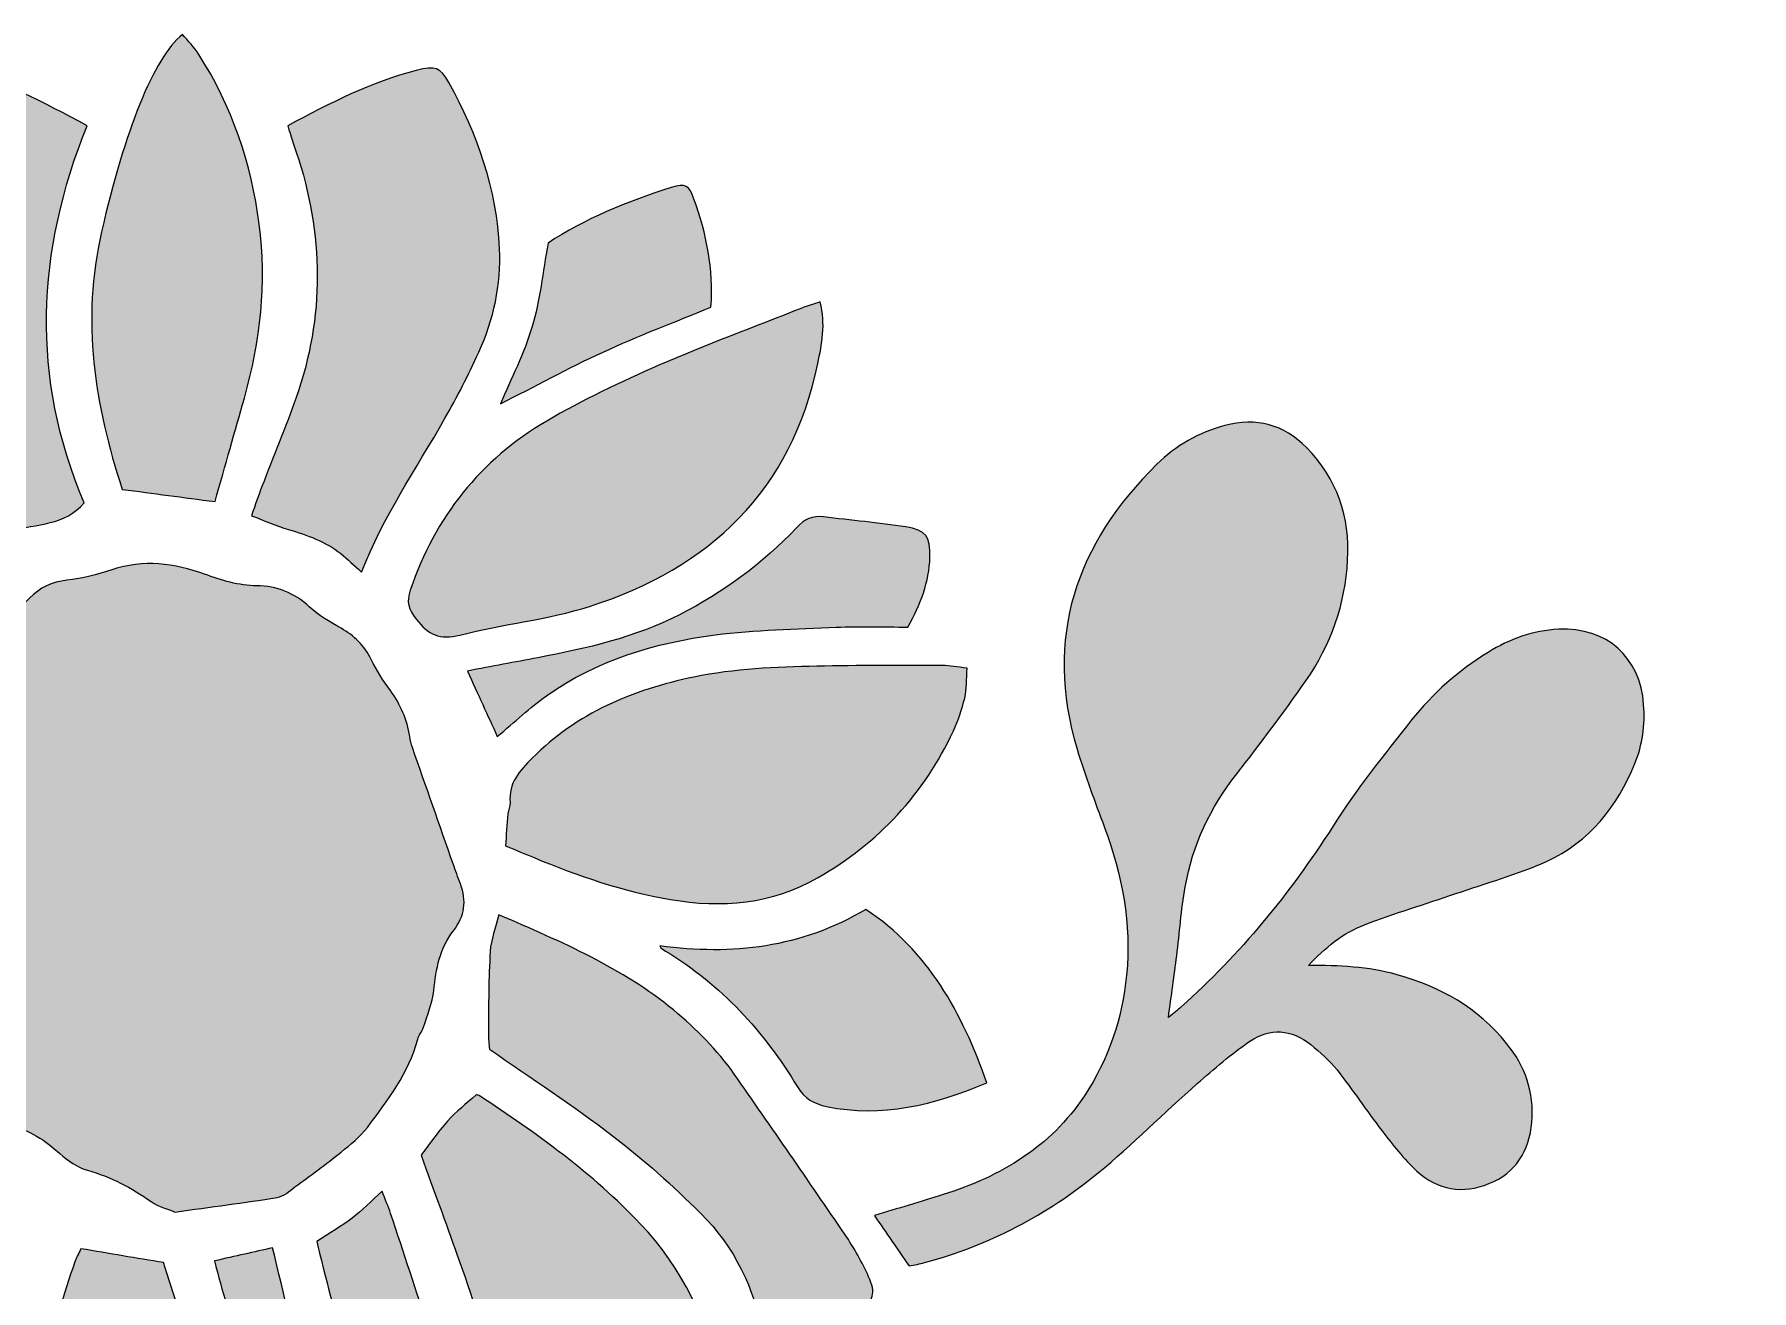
# Model space of a CAD drawing. Header units: inches. Extents: x 0.74 to 5.25, y 1.29 to 4.72.
# Drawn here: x 3.335 to 4.471, y 2.095 to 2.926 of the extents above; entities that cross this region are included whole.
import ezdxf

# ---------------------------------------------------------------- set-up
doc = ezdxf.new("R2010")
doc.units = ezdxf.units.IN
doc.header["$MEASUREMENT"] = 0
doc.layers.add('Calque 1', color=7, linetype='Continuous')

# ---------------------------------------------------------------- blocks, each defined once
blk = doc.blocks.new('block 5')
at = {"layer": 'Calque 1', "true_color": 0x608261}
h = blk.add_hatch(color=77, dxfattribs=at)
h.dxf.hatch_style = 2
edge = h.paths.add_edge_path()
edge.add_spline(control_points=[(4.1781, 2.3103), (4.1982, 2.3103), (4.2177, 2.3095), (4.2368, 2.3041), (4.2654, 2.2961), (4.2903, 2.2822), (4.3092, 2.2587), (4.3214, 2.2435), (4.3277, 2.2263), (4.3259, 2.2065), (4.3242, 2.1875), (4.3155, 2.1731), (4.2975, 2.1659), (4.2802, 2.1589), (4.2636, 2.1615), (4.2498, 2.1741), (4.2411, 2.182), (4.2339, 2.1917), (4.2266, 2.2011), (4.2164, 2.2142), (4.2072, 2.2281), (4.197, 2.2411), (4.192, 2.2474), (4.1859, 2.2529), (4.1796, 2.2579), (4.1668, 2.268), (4.1527, 2.2694), (4.1393, 2.2601), (4.1271, 2.2517), (4.1157, 2.2419), (4.1045, 2.2321), (4.0825, 2.2126), (4.0617, 2.1917), (4.039, 2.1731), (4.0051, 2.1452), (3.9667, 2.1251), (3.9241, 2.1136), (3.9208, 2.1127), (3.9175, 2.1122), (3.9138, 2.1114), (3.9062, 2.1225), (3.8988, 2.1332), (3.8908, 2.1447), (3.9065, 2.1495), (3.9215, 2.1539), (3.9364, 2.1586), (3.9744, 2.1707), (4.0072, 2.19), (4.0298, 2.224), (4.0459, 2.2482), (4.0548, 2.2749), (4.0577, 2.3039), (4.0612, 2.3379), (4.0547, 2.37), (4.0431, 2.4016), (4.0368, 2.4187), (4.0302, 2.4359), (4.025, 2.4534), (4.0029, 2.5272), (4.0242, 2.5893), (4.0777, 2.6419), (4.0903, 2.6543), (4.1055, 2.6629), (4.1228, 2.6676), (4.1437, 2.6731), (4.1618, 2.6681), (4.1768, 2.653), (4.1971, 2.6324), (4.2056, 2.6071), (4.204, 2.5785), (4.2025, 2.5492), (4.1929, 2.5225), (4.1763, 2.4986), (4.1617, 2.4776), (4.1463, 2.4572), (4.1306, 2.437), (4.1132, 2.4147), (4.1013, 2.39), (4.0965, 2.3622), (4.0938, 2.3471), (4.0928, 2.3318), (4.0909, 2.3166), (4.0892, 2.3035), (4.0874, 2.2905), (4.0854, 2.2758), (4.089, 2.2787), (4.0915, 2.2807), (4.0939, 2.2828), (4.1329, 2.3178), (4.1657, 2.3577), (4.1939, 2.4018), (4.2097, 2.4266), (4.2281, 2.4497), (4.2463, 2.4727), (4.2604, 2.4904), (4.2774, 2.5054), (4.2969, 2.5174), (4.3112, 2.5263), (4.3267, 2.5319), (4.3437, 2.5327), (4.3753, 2.5342), (4.3977, 2.5143), (4.3999, 2.4828), (4.4009, 2.4694), (4.3992, 2.4564), (4.3941, 2.4439), (4.3825, 2.4153), (4.364, 2.392), (4.3356, 2.3791), (4.3163, 2.3704), (4.2956, 2.3647), (4.2755, 2.3578), (4.2554, 2.3509), (4.235, 2.3447), (4.2152, 2.3372), (4.2008, 2.3317), (4.1889, 2.3219), (4.1781, 2.3103)], knot_values=[0, 0, 0, 0, 1, 1, 1, 2, 2, 2, 3, 3, 3, 4, 4, 4, 5, 5, 5, 6, 6, 6, 7, 7, 7, 8, 8, 8, 9, 9, 9, 10, 10, 10, 11, 11, 11, 12, 12, 12, 13, 13, 13, 14, 14, 14, 15, 15, 15, 16, 16, 16, 17, 17, 17, 18, 18, 18, 19, 19, 19, 20, 20, 20, 21, 21, 21, 22, 22, 22, 23, 23, 23, 24, 24, 24, 25, 25, 25, 26, 26, 26, 27, 27, 27, 28, 28, 28, 29, 29, 29, 30, 30, 30, 31, 31, 31, 32, 32, 32, 33, 33, 33, 34, 34, 34, 35, 35, 35, 36, 36, 36, 37, 37, 37, 38, 38, 38, 39, 39, 39, 39], degree=3, periodic=1)
at = {"layer": 'Calque 1', "lineweight": 0}
blk.add_open_spline([(4.1781, 2.3103), (4.1982, 2.3103), (4.2177, 2.3095), (4.2368, 2.3041), (4.2654, 2.2961), (4.2903, 2.2822), (4.3092, 2.2587), (4.3214, 2.2435), (4.3277, 2.2263), (4.3259, 2.2065), (4.3242, 2.1875), (4.3155, 2.1731), (4.2975, 2.1659), (4.2802, 2.1589), (4.2636, 2.1615), (4.2498, 2.1741), (4.2411, 2.182), (4.2339, 2.1917), (4.2266, 2.2011), (4.2164, 2.2142), (4.2072, 2.2281), (4.197, 2.2411), (4.192, 2.2474), (4.1859, 2.2529), (4.1796, 2.2579), (4.1668, 2.268), (4.1527, 2.2694), (4.1393, 2.2601), (4.1271, 2.2517), (4.1157, 2.2419), (4.1045, 2.2321), (4.0825, 2.2126), (4.0617, 2.1917), (4.039, 2.1731), (4.0051, 2.1452), (3.9667, 2.1251), (3.9241, 2.1136), (3.9208, 2.1127), (3.9175, 2.1122), (3.9138, 2.1114), (3.9062, 2.1225), (3.8988, 2.1332), (3.8908, 2.1447), (3.9065, 2.1495), (3.9215, 2.1539), (3.9364, 2.1586), (3.9744, 2.1707), (4.0072, 2.19), (4.0298, 2.224), (4.0459, 2.2482), (4.0548, 2.2749), (4.0577, 2.3039), (4.0612, 2.3379), (4.0547, 2.37), (4.0431, 2.4016), (4.0368, 2.4187), (4.0302, 2.4359), (4.025, 2.4534), (4.0029, 2.5272), (4.0242, 2.5893), (4.0777, 2.6419), (4.0903, 2.6543), (4.1055, 2.6629), (4.1228, 2.6676), (4.1437, 2.6731), (4.1618, 2.6681), (4.1768, 2.653), (4.1971, 2.6324), (4.2056, 2.6071), (4.204, 2.5785), (4.2025, 2.5492), (4.1929, 2.5225), (4.1763, 2.4986), (4.1617, 2.4776), (4.1463, 2.4572), (4.1306, 2.437), (4.1132, 2.4147), (4.1013, 2.39), (4.0965, 2.3622), (4.0938, 2.3471), (4.0928, 2.3318), (4.0909, 2.3166), (4.0892, 2.3035), (4.0874, 2.2905), (4.0854, 2.2758), (4.089, 2.2787), (4.0915, 2.2807), (4.0939, 2.2828), (4.1329, 2.3178), (4.1657, 2.3577), (4.1939, 2.4018), (4.2097, 2.4266), (4.2281, 2.4497), (4.2463, 2.4727), (4.2604, 2.4904), (4.2774, 2.5054), (4.2969, 2.5174), (4.3112, 2.5263), (4.3267, 2.5319), (4.3437, 2.5327), (4.3753, 2.5342), (4.3977, 2.5143), (4.3999, 2.4828), (4.4009, 2.4694), (4.3992, 2.4564), (4.3941, 2.4439), (4.3825, 2.4153), (4.364, 2.392), (4.3356, 2.3791), (4.3163, 2.3704), (4.2956, 2.3647), (4.2755, 2.3578), (4.2554, 2.3509), (4.235, 2.3447), (4.2152, 2.3372), (4.2008, 2.3317), (4.1889, 2.3219), (4.1781, 2.3103)], degree=3, knots=[0, 0, 0, 0, 1, 1, 1, 2, 2, 2, 3, 3, 3, 4, 4, 4, 5, 5, 5, 6, 6, 6, 7, 7, 7, 8, 8, 8, 9, 9, 9, 10, 10, 10, 11, 11, 11, 12, 12, 12, 13, 13, 13, 14, 14, 14, 15, 15, 15, 16, 16, 16, 17, 17, 17, 18, 18, 18, 19, 19, 19, 20, 20, 20, 21, 21, 21, 22, 22, 22, 23, 23, 23, 24, 24, 24, 25, 25, 25, 26, 26, 26, 27, 27, 27, 28, 28, 28, 29, 29, 29, 30, 30, 30, 31, 31, 31, 32, 32, 32, 33, 33, 33, 34, 34, 34, 35, 35, 35, 36, 36, 36, 37, 37, 37, 38, 38, 38, 39, 39, 39, 39], dxfattribs=at)
blk = doc.blocks.new('block 10')
at = {"layer": 'Calque 1', "true_color": 0xcccccc}
h = blk.add_hatch(color=254, dxfattribs=at)
h.dxf.hatch_style = 2
edge = h.paths.add_edge_path()
edge.add_spline(control_points=[(3.4545, 2.6172), (3.4334, 2.62), (3.4137, 2.6226), (3.3931, 2.6253), (3.3749, 2.6808), (3.3659, 2.7372), (3.3794, 2.7957), (3.3947, 2.8626), (3.4138, 2.9106), (3.4329, 2.9264), (3.4366, 2.922), (3.4408, 2.9179), (3.4438, 2.913), (3.4658, 2.8787), (3.4785, 2.8411), (3.4837, 2.8008), (3.4888, 2.7617), (3.4847, 2.7235), (3.4739, 2.6857), (3.4676, 2.6637), (3.4614, 2.6416), (3.4545, 2.6172)], knot_values=[0, 0, 0, 0, 1, 1, 1, 2, 2, 2, 3, 3, 3, 4, 4, 4, 5, 5, 5, 6, 6, 6, 7, 7, 7, 7], degree=3, periodic=1)
h = blk.add_hatch(color=254, dxfattribs=at)
h.dxf.hatch_style = 2
edge = h.paths.add_edge_path()
edge.add_spline(control_points=[(3.3698, 2.8659), (3.3363, 2.7824), (3.3325, 2.6995), (3.3679, 2.6165), (3.3553, 2.6013), (3.3369, 2.6026), (3.3188, 2.598), (3.3141, 2.6142), (3.3088, 2.6298), (3.3052, 2.6459), (3.3001, 2.6692), (3.2928, 2.6918), (3.2833, 2.7137), (3.2698, 2.7446), (3.2593, 2.7765), (3.2548, 2.81), (3.2511, 2.8373), (3.2524, 2.8644), (3.2589, 2.8911), (3.2596, 2.894), (3.2606, 2.8968), (3.2619, 2.8996), (3.2654, 2.9073), (3.2674, 2.9083), (3.2757, 2.9068), (3.2782, 2.9063), (3.2808, 2.9058), (3.2832, 2.9051), (3.3129, 2.8957), (3.3405, 2.8818), (3.3698, 2.8659)], knot_values=[0, 0, 0, 0, 1, 1, 1, 2, 2, 2, 3, 3, 3, 4, 4, 4, 5, 5, 5, 6, 6, 6, 7, 7, 7, 8, 8, 8, 9, 9, 9, 10, 10, 10, 10], degree=3, periodic=1)
h = blk.add_hatch(color=254, dxfattribs=at)
h.dxf.hatch_style = 2
edge = h.paths.add_edge_path()
edge.add_spline(control_points=[(3.5026, 2.8658), (3.5306, 2.881), (3.5579, 2.8948), (3.5877, 2.9025), (3.6004, 2.9058), (3.6037, 2.9045), (3.6092, 2.8946), (3.6282, 2.8603), (3.641, 2.824), (3.6428, 2.7845), (3.6439, 2.7606), (3.6389, 2.7378), (3.6291, 2.7162), (3.6223, 2.7011), (3.6146, 2.6863), (3.6064, 2.6719), (3.5876, 2.6387), (3.5656, 2.6072), (3.5515, 2.5705), (3.5465, 2.575), (3.5423, 2.5791), (3.5377, 2.5828), (3.5275, 2.5909), (3.5155, 2.5951), (3.5031, 2.5987), (3.4951, 2.601), (3.4875, 2.6045), (3.4786, 2.6079), (3.4813, 2.6153), (3.4833, 2.6213), (3.4855, 2.6271), (3.493, 2.6466), (3.501, 2.6659), (3.508, 2.6855), (3.5272, 2.7397), (3.5265, 2.7941), (3.5083, 2.8484), (3.5065, 2.8537), (3.5048, 2.8589), (3.5026, 2.8658)], knot_values=[0, 0, 0, 0, 1, 1, 1, 2, 2, 2, 3, 3, 3, 4, 4, 4, 5, 5, 5, 6, 6, 6, 7, 7, 7, 8, 8, 8, 9, 9, 9, 10, 10, 10, 11, 11, 11, 12, 12, 12, 13, 13, 13, 13], degree=3, periodic=1)
h = blk.add_hatch(color=254, dxfattribs=at)
h.dxf.hatch_style = 2
edge = h.paths.add_edge_path()
edge.add_spline(control_points=[(3.7827, 2.7459), (3.7583, 2.7359), (3.7345, 2.7268), (3.7113, 2.7162), (3.6883, 2.7056), (3.6661, 2.6934), (3.6434, 2.6819), (3.6505, 2.6987), (3.6591, 2.7153), (3.6644, 2.733), (3.6696, 2.7503), (3.6714, 2.7687), (3.6749, 2.7883), (3.6988, 2.8042), (3.7271, 2.8158), (3.7564, 2.825), (3.7659, 2.8279), (3.7681, 2.827), (3.7716, 2.817), (3.7797, 2.7945), (3.7844, 2.7712), (3.7827, 2.7459)], knot_values=[0, 0, 0, 0, 1, 1, 1, 2, 2, 2, 3, 3, 3, 4, 4, 4, 5, 5, 5, 6, 6, 6, 7, 7, 7, 7], degree=3, periodic=1)
h = blk.add_hatch(color=254, dxfattribs=at)
h.dxf.hatch_style = 2
edge = h.paths.add_edge_path()
edge.add_spline(control_points=[(3.855, 2.7493), (3.8587, 2.7344), (3.8561, 2.7214), (3.8534, 2.7086), (3.8359, 2.6243), (3.782, 2.5733), (3.7024, 2.5479), (3.6746, 2.539), (3.6449, 2.5362), (3.6166, 2.5289), (3.6032, 2.5255), (3.5956, 2.5291), (3.5876, 2.5394), (3.5824, 2.546), (3.581, 2.5509), (3.5837, 2.5587), (3.6002, 2.607), (3.63, 2.6448), (3.674, 2.6705), (3.6978, 2.6844), (3.7228, 2.6964), (3.7482, 2.7074), (3.7793, 2.721), (3.8113, 2.7328), (3.8429, 2.7453), (3.8464, 2.7467), (3.8501, 2.7477), (3.855, 2.7493)], knot_values=[0, 0, 0, 0, 1, 1, 1, 2, 2, 2, 3, 3, 3, 4, 4, 4, 5, 5, 5, 6, 6, 6, 7, 7, 7, 8, 8, 8, 9, 9, 9, 9], degree=3, periodic=1)
h = blk.add_hatch(color=254, dxfattribs=at)
h.dxf.hatch_style = 2
edge = h.paths.add_edge_path()
edge.add_spline(control_points=[(3.9129, 2.5342), (3.897, 2.5342), (3.8813, 2.5348), (3.8656, 2.5341), (3.8389, 2.5329), (3.812, 2.5324), (3.7855, 2.529), (3.7455, 2.5238), (3.7072, 2.5124), (3.6738, 2.4886), (3.6628, 2.4808), (3.6529, 2.4714), (3.6413, 2.4618), (3.635, 2.4757), (3.6286, 2.4896), (3.6215, 2.5051), (3.6377, 2.5081), (3.6529, 2.511), (3.6682, 2.5139), (3.7004, 2.5201), (3.7323, 2.5272), (3.7618, 2.5423), (3.7909, 2.5572), (3.8169, 2.5762), (3.8393, 2.5999), (3.8444, 2.6055), (3.8498, 2.608), (3.8572, 2.6071), (3.8753, 2.6048), (3.8935, 2.6032), (3.9116, 2.6005), (3.9249, 2.5984), (3.9281, 2.5941), (3.9276, 2.5805), (3.9271, 2.564), (3.9214, 2.549), (3.9129, 2.5342)], knot_values=[0, 0, 0, 0, 1, 1, 1, 2, 2, 2, 3, 3, 3, 4, 4, 4, 5, 5, 5, 6, 6, 6, 7, 7, 7, 8, 8, 8, 9, 9, 9, 10, 10, 10, 11, 11, 11, 12, 12, 12, 12], degree=3, periodic=1)
h = blk.add_hatch(color=254, dxfattribs=at)
h.dxf.hatch_style = 2
edge = h.paths.add_edge_path()
edge.add_spline(control_points=[(3.6467, 2.3895), (3.6472, 2.3963), (3.6476, 2.4035), (3.6482, 2.4106), (3.6485, 2.4131), (3.65, 2.4156), (3.6498, 2.418), (3.6485, 2.431), (3.6561, 2.4391), (3.6644, 2.4474), (3.6941, 2.4773), (3.7309, 2.4927), (3.7713, 2.5011), (3.7982, 2.5066), (3.8255, 2.5078), (3.8527, 2.5083), (3.8804, 2.5089), (3.9081, 2.5088), (3.9359, 2.5087), (3.9408, 2.5087), (3.9457, 2.5077), (3.9522, 2.507), (3.9517, 2.4996), (3.952, 2.4932), (3.9506, 2.4872), (3.9488, 2.4798), (3.9463, 2.4724), (3.9431, 2.4655), (3.9237, 2.4236), (3.8936, 2.3914), (3.8536, 2.3684), (3.8229, 2.3508), (3.79, 2.3481), (3.7558, 2.3539), (3.7245, 2.3592), (3.6948, 2.3696), (3.6656, 2.3816), (3.6597, 2.384), (3.6539, 2.3865), (3.6467, 2.3895)], knot_values=[0, 0, 0, 0, 1, 1, 1, 2, 2, 2, 3, 3, 3, 4, 4, 4, 5, 5, 5, 6, 6, 6, 7, 7, 7, 8, 8, 8, 9, 9, 9, 10, 10, 10, 11, 11, 11, 12, 12, 12, 13, 13, 13, 13], degree=3, periodic=1)
h = blk.add_hatch(color=254, dxfattribs=at)
h.dxf.hatch_style = 2
edge = h.paths.add_edge_path()
edge.add_spline(control_points=[(3.6423, 2.3438), (3.6846, 2.3255), (3.7241, 2.3086), (3.7578, 2.2808), (3.773, 2.2682), (3.7868, 2.2544), (3.7981, 2.2383), (3.8227, 2.203), (3.8472, 2.1677), (3.8714, 2.1321), (3.8774, 2.1234), (3.8826, 2.114), (3.887, 2.1043), (3.892, 2.0935), (3.8904, 2.0885), (3.8811, 2.0809), (3.8769, 2.0774), (3.8724, 2.0739), (3.8674, 2.0717), (3.8523, 2.065), (3.837, 2.0588), (3.8205, 2.052), (3.819, 2.0576), (3.8176, 2.0614), (3.8169, 2.0654), (3.8116, 2.0966), (3.7982, 2.124), (3.7759, 2.1462), (3.7576, 2.1644), (3.7381, 2.1818), (3.7175, 2.1976), (3.6916, 2.2175), (3.664, 2.2353), (3.6361, 2.2549), (3.6359, 2.2577), (3.6353, 2.2619), (3.6354, 2.2661), (3.6356, 2.2839), (3.6355, 2.3018), (3.6366, 2.3196), (3.6371, 2.3274), (3.6401, 2.335), (3.6423, 2.3438)], knot_values=[0, 0, 0, 0, 1, 1, 1, 2, 2, 2, 3, 3, 3, 4, 4, 4, 5, 5, 5, 6, 6, 6, 7, 7, 7, 8, 8, 8, 9, 9, 9, 10, 10, 10, 11, 11, 11, 12, 12, 12, 13, 13, 13, 14, 14, 14, 14], degree=3, periodic=1)
h = blk.add_hatch(color=254, dxfattribs=at)
h.dxf.hatch_style = 2
edge = h.paths.add_edge_path()
edge.add_spline(control_points=[(3.9653, 2.2325), (3.93, 2.2178), (3.8958, 2.2095), (3.8592, 2.2169), (3.8509, 2.2186), (3.8445, 2.2223), (3.8399, 2.2299), (3.8178, 2.2666), (3.7895, 2.2974), (3.7527, 2.3198), (3.7513, 2.3206), (3.7496, 2.3211), (3.7488, 2.3232), (3.797, 2.3167), (3.8422, 2.3219), (3.8852, 2.3473), (3.9265, 2.3199), (3.9487, 2.2794), (3.9653, 2.2325)], knot_values=[0, 0, 0, 0, 1, 1, 1, 2, 2, 2, 3, 3, 3, 4, 4, 4, 5, 5, 5, 6, 6, 6, 6], degree=3, periodic=1)
h = blk.add_hatch(color=254, dxfattribs=at)
h.dxf.hatch_style = 2
edge = h.paths.add_edge_path()
edge.add_spline(control_points=[(3.5909, 2.1847), (3.5959, 2.1913), (3.6017, 2.1998), (3.6084, 2.2073), (3.614, 2.2136), (3.6208, 2.2188), (3.6272, 2.2246), (3.6276, 2.2245), (3.6286, 2.2246), (3.6292, 2.2242), (3.6673, 2.1991), (3.7044, 2.1727), (3.7359, 2.1393), (3.7639, 2.1097), (3.7813, 2.0749), (3.7863, 2.0341), (3.7906, 2.0002), (3.7927, 1.9663), (3.7883, 1.9323), (3.7878, 1.9281), (3.7868, 1.9239), (3.7857, 1.9198), (3.7854, 1.9183), (3.7844, 1.9169), (3.7831, 1.9143), (3.7781, 1.9163), (3.7733, 1.9177), (3.7689, 1.92), (3.7554, 1.9272), (3.7419, 1.9345), (3.7288, 1.9423), (3.6894, 1.9657), (3.6605, 1.9987), (3.6428, 2.0406), (3.6321, 2.066), (3.6241, 2.0926), (3.6148, 2.1186), (3.6072, 2.1398), (3.5995, 2.161), (3.5909, 2.1847)], knot_values=[0, 0, 0, 0, 1, 1, 1, 2, 2, 2, 3, 3, 3, 4, 4, 4, 5, 5, 5, 6, 6, 6, 7, 7, 7, 8, 8, 8, 9, 9, 9, 10, 10, 10, 11, 11, 11, 12, 12, 12, 13, 13, 13, 13], degree=3, periodic=1)
h = blk.add_hatch(color=254, dxfattribs=at)
h.dxf.hatch_style = 2
edge = h.paths.add_edge_path()
edge.add_spline(control_points=[(3.5219, 2.1276), (3.5304, 2.1332), (3.5381, 2.1376), (3.5452, 2.143), (3.5518, 2.1482), (3.5578, 2.1543), (3.565, 2.1608), (3.5671, 2.1554), (3.5692, 2.1508), (3.5707, 2.1461), (3.5793, 2.1203), (3.5878, 2.0944), (3.5964, 2.0685), (3.6045, 2.0442), (3.6148, 2.0209), (3.628, 1.9989), (3.6423, 1.9749), (3.6599, 1.9538), (3.683, 1.9356), (3.6707, 1.8992), (3.6557, 1.8646), (3.6341, 1.8313), (3.6151, 1.8512), (3.5991, 1.8711), (3.589, 1.8948), (3.5795, 1.917), (3.5709, 1.9398), (3.5644, 1.9631), (3.55, 2.0152), (3.5371, 2.0676), (3.5236, 2.1199), (3.5229, 2.1224), (3.5225, 2.1248), (3.5219, 2.1276)], knot_values=[0, 0, 0, 0, 1, 1, 1, 2, 2, 2, 3, 3, 3, 4, 4, 4, 5, 5, 5, 6, 6, 6, 7, 7, 7, 8, 8, 8, 9, 9, 9, 10, 10, 10, 11, 11, 11, 11], degree=3, periodic=1)
h = blk.add_hatch(color=254, dxfattribs=at)
h.dxf.hatch_style = 2
edge = h.paths.add_edge_path()
edge.add_spline(control_points=[(3.3657, 2.1228), (3.3844, 2.1196), (3.4028, 2.1165), (3.4203, 2.1136), (3.4321, 2.0768), (3.4438, 2.0405), (3.4556, 2.0042), (3.4695, 1.9614), (3.4632, 1.9201), (3.4469, 1.8795), (3.4382, 1.8576), (3.4268, 1.8372), (3.4129, 1.8182), (3.4056, 1.8083), (3.4029, 1.8079), (3.3934, 1.8155), (3.3791, 1.8268), (3.3687, 1.8413), (3.3609, 1.8576), (3.3428, 1.8953), (3.3364, 1.9353), (3.3366, 1.9767), (3.3368, 2.0241), (3.3459, 2.0698), (3.3618, 2.1142), (3.3628, 2.117), (3.3642, 2.1195), (3.3657, 2.1228)], knot_values=[0, 0, 0, 0, 1, 1, 1, 2, 2, 2, 3, 3, 3, 4, 4, 4, 5, 5, 5, 6, 6, 6, 7, 7, 7, 8, 8, 8, 9, 9, 9, 9], degree=3, periodic=1)
h = blk.add_hatch(color=254, dxfattribs=at)
h.dxf.hatch_style = 2
edge = h.paths.add_edge_path()
edge.add_spline(control_points=[(3.4541, 2.1147), (3.468, 2.1179), (3.4802, 2.1206), (3.4926, 2.1234), (3.5076, 2.0615), (3.5219, 2.0002), (3.5373, 1.9392), (3.5429, 1.9171), (3.5512, 1.8956), (3.5589, 1.8717), (3.5493, 1.8636), (3.5385, 1.8542), (3.5274, 1.8449), (3.5209, 1.8395), (3.5138, 1.8398), (3.5075, 1.8449), (3.496, 1.8542), (3.4848, 1.864), (3.4738, 1.8732), (3.478, 1.8867), (3.482, 1.8984), (3.4852, 1.9102), (3.4946, 1.9447), (3.4947, 1.9793), (3.4847, 2.0136), (3.4777, 2.0377), (3.4696, 2.0615), (3.4622, 2.0855), (3.4592, 2.0951), (3.4568, 2.1048), (3.4541, 2.1147)], knot_values=[0, 0, 0, 0, 1, 1, 1, 2, 2, 2, 3, 3, 3, 4, 4, 4, 5, 5, 5, 6, 6, 6, 7, 7, 7, 8, 8, 8, 9, 9, 9, 10, 10, 10, 10], degree=3, periodic=1)
at = {"layer": 'Calque 1', "lineweight": 0}
for points, knots in [([(3.4545, 2.6172), (3.4334, 2.62), (3.4137, 2.6226), (3.3931, 2.6253), (3.3749, 2.6808), (3.3659, 2.7372), (3.3794, 2.7957), (3.3947, 2.8626), (3.4138, 2.9106), (3.4329, 2.9264), (3.4366, 2.922), (3.4408, 2.9179), (3.4438, 2.913), (3.4658, 2.8787), (3.4785, 2.8411), (3.4837, 2.8008), (3.4888, 2.7617), (3.4847, 2.7235), (3.4739, 2.6857), (3.4676, 2.6637), (3.4614, 2.6416), (3.4545, 2.6172)], [0, 0, 0, 0, 1, 1, 1, 2, 2, 2, 3, 3, 3, 4, 4, 4, 5, 5, 5, 6, 6, 6, 7, 7, 7, 7]), ([(3.3698, 2.8659), (3.3363, 2.7824), (3.3325, 2.6995), (3.3679, 2.6165), (3.3553, 2.6013), (3.3369, 2.6026), (3.3188, 2.598), (3.3141, 2.6142), (3.3088, 2.6298), (3.3052, 2.6459), (3.3001, 2.6692), (3.2928, 2.6918), (3.2833, 2.7137), (3.2698, 2.7446), (3.2593, 2.7765), (3.2548, 2.81), (3.2511, 2.8373), (3.2524, 2.8644), (3.2589, 2.8911), (3.2596, 2.894), (3.2606, 2.8968), (3.2619, 2.8996), (3.2654, 2.9073), (3.2674, 2.9083), (3.2757, 2.9068), (3.2782, 2.9063), (3.2808, 2.9058), (3.2832, 2.9051), (3.3129, 2.8957), (3.3405, 2.8818), (3.3698, 2.8659)], [0, 0, 0, 0, 1, 1, 1, 2, 2, 2, 3, 3, 3, 4, 4, 4, 5, 5, 5, 6, 6, 6, 7, 7, 7, 8, 8, 8, 9, 9, 9, 10, 10, 10, 10]), ([(3.5026, 2.8658), (3.5306, 2.881), (3.5579, 2.8948), (3.5877, 2.9025), (3.6004, 2.9058), (3.6037, 2.9045), (3.6092, 2.8946), (3.6282, 2.8603), (3.641, 2.824), (3.6428, 2.7845), (3.6439, 2.7606), (3.6389, 2.7378), (3.6291, 2.7162), (3.6223, 2.7011), (3.6146, 2.6863), (3.6064, 2.6719), (3.5876, 2.6387), (3.5656, 2.6072), (3.5515, 2.5705), (3.5465, 2.575), (3.5423, 2.5791), (3.5377, 2.5828), (3.5275, 2.5909), (3.5155, 2.5951), (3.5031, 2.5987), (3.4951, 2.601), (3.4875, 2.6045), (3.4786, 2.6079), (3.4813, 2.6153), (3.4833, 2.6213), (3.4855, 2.6271), (3.493, 2.6466), (3.501, 2.6659), (3.508, 2.6855), (3.5272, 2.7397), (3.5265, 2.7941), (3.5083, 2.8484), (3.5065, 2.8537), (3.5048, 2.8589), (3.5026, 2.8658)], [0, 0, 0, 0, 1, 1, 1, 2, 2, 2, 3, 3, 3, 4, 4, 4, 5, 5, 5, 6, 6, 6, 7, 7, 7, 8, 8, 8, 9, 9, 9, 10, 10, 10, 11, 11, 11, 12, 12, 12, 13, 13, 13, 13]), ([(3.7827, 2.7459), (3.7583, 2.7359), (3.7345, 2.7268), (3.7113, 2.7162), (3.6883, 2.7056), (3.6661, 2.6934), (3.6434, 2.6819), (3.6505, 2.6987), (3.6591, 2.7153), (3.6644, 2.733), (3.6696, 2.7503), (3.6714, 2.7687), (3.6749, 2.7883), (3.6988, 2.8042), (3.7271, 2.8158), (3.7564, 2.825), (3.7659, 2.8279), (3.7681, 2.827), (3.7716, 2.817), (3.7797, 2.7945), (3.7844, 2.7712), (3.7827, 2.7459)], [0, 0, 0, 0, 1, 1, 1, 2, 2, 2, 3, 3, 3, 4, 4, 4, 5, 5, 5, 6, 6, 6, 7, 7, 7, 7]), ([(3.855, 2.7493), (3.8587, 2.7344), (3.8561, 2.7214), (3.8534, 2.7086), (3.8359, 2.6243), (3.782, 2.5733), (3.7024, 2.5479), (3.6746, 2.539), (3.6449, 2.5362), (3.6166, 2.5289), (3.6032, 2.5255), (3.5956, 2.5291), (3.5876, 2.5394), (3.5824, 2.546), (3.581, 2.5509), (3.5837, 2.5587), (3.6002, 2.607), (3.63, 2.6448), (3.674, 2.6705), (3.6978, 2.6844), (3.7228, 2.6964), (3.7482, 2.7074), (3.7793, 2.721), (3.8113, 2.7328), (3.8429, 2.7453), (3.8464, 2.7467), (3.8501, 2.7477), (3.855, 2.7493)], [0, 0, 0, 0, 1, 1, 1, 2, 2, 2, 3, 3, 3, 4, 4, 4, 5, 5, 5, 6, 6, 6, 7, 7, 7, 8, 8, 8, 9, 9, 9, 9]), ([(3.9129, 2.5342), (3.897, 2.5342), (3.8813, 2.5348), (3.8656, 2.5341), (3.8389, 2.5329), (3.812, 2.5324), (3.7855, 2.529), (3.7455, 2.5238), (3.7072, 2.5124), (3.6738, 2.4886), (3.6628, 2.4808), (3.6529, 2.4714), (3.6413, 2.4618), (3.635, 2.4757), (3.6286, 2.4896), (3.6215, 2.5051), (3.6377, 2.5081), (3.6529, 2.511), (3.6682, 2.5139), (3.7004, 2.5201), (3.7323, 2.5272), (3.7618, 2.5423), (3.7909, 2.5572), (3.8169, 2.5762), (3.8393, 2.5999), (3.8444, 2.6055), (3.8498, 2.608), (3.8572, 2.6071), (3.8753, 2.6048), (3.8935, 2.6032), (3.9116, 2.6005), (3.9249, 2.5984), (3.9281, 2.5941), (3.9276, 2.5805), (3.9271, 2.564), (3.9214, 2.549), (3.9129, 2.5342)], [0, 0, 0, 0, 1, 1, 1, 2, 2, 2, 3, 3, 3, 4, 4, 4, 5, 5, 5, 6, 6, 6, 7, 7, 7, 8, 8, 8, 9, 9, 9, 10, 10, 10, 11, 11, 11, 12, 12, 12, 12]), ([(3.6467, 2.3895), (3.6472, 2.3963), (3.6476, 2.4035), (3.6482, 2.4106), (3.6485, 2.4131), (3.65, 2.4156), (3.6498, 2.418), (3.6485, 2.431), (3.6561, 2.4391), (3.6644, 2.4474), (3.6941, 2.4773), (3.7309, 2.4927), (3.7713, 2.5011), (3.7982, 2.5066), (3.8255, 2.5078), (3.8527, 2.5083), (3.8804, 2.5089), (3.9081, 2.5088), (3.9359, 2.5087), (3.9408, 2.5087), (3.9457, 2.5077), (3.9522, 2.507), (3.9517, 2.4996), (3.952, 2.4932), (3.9506, 2.4872), (3.9488, 2.4798), (3.9463, 2.4724), (3.9431, 2.4655), (3.9237, 2.4236), (3.8936, 2.3914), (3.8536, 2.3684), (3.8229, 2.3508), (3.79, 2.3481), (3.7558, 2.3539), (3.7245, 2.3592), (3.6948, 2.3696), (3.6656, 2.3816), (3.6597, 2.384), (3.6539, 2.3865), (3.6467, 2.3895)], [0, 0, 0, 0, 1, 1, 1, 2, 2, 2, 3, 3, 3, 4, 4, 4, 5, 5, 5, 6, 6, 6, 7, 7, 7, 8, 8, 8, 9, 9, 9, 10, 10, 10, 11, 11, 11, 12, 12, 12, 13, 13, 13, 13]), ([(3.6423, 2.3438), (3.6846, 2.3255), (3.7241, 2.3086), (3.7578, 2.2808), (3.773, 2.2682), (3.7868, 2.2544), (3.7981, 2.2383), (3.8227, 2.203), (3.8472, 2.1677), (3.8714, 2.1321), (3.8774, 2.1234), (3.8826, 2.114), (3.887, 2.1043), (3.892, 2.0935), (3.8904, 2.0885), (3.8811, 2.0809), (3.8769, 2.0774), (3.8724, 2.0739), (3.8674, 2.0717), (3.8523, 2.065), (3.837, 2.0588), (3.8205, 2.052), (3.819, 2.0576), (3.8176, 2.0614), (3.8169, 2.0654), (3.8116, 2.0966), (3.7982, 2.124), (3.7759, 2.1462), (3.7576, 2.1644), (3.7381, 2.1818), (3.7175, 2.1976), (3.6916, 2.2175), (3.664, 2.2353), (3.6361, 2.2549), (3.6359, 2.2577), (3.6353, 2.2619), (3.6354, 2.2661), (3.6356, 2.2839), (3.6355, 2.3018), (3.6366, 2.3196), (3.6371, 2.3274), (3.6401, 2.335), (3.6423, 2.3438)], [0, 0, 0, 0, 1, 1, 1, 2, 2, 2, 3, 3, 3, 4, 4, 4, 5, 5, 5, 6, 6, 6, 7, 7, 7, 8, 8, 8, 9, 9, 9, 10, 10, 10, 11, 11, 11, 12, 12, 12, 13, 13, 13, 14, 14, 14, 14]), ([(3.9653, 2.2325), (3.93, 2.2178), (3.8958, 2.2095), (3.8592, 2.2169), (3.8509, 2.2186), (3.8445, 2.2223), (3.8399, 2.2299), (3.8178, 2.2666), (3.7895, 2.2974), (3.7527, 2.3198), (3.7513, 2.3206), (3.7496, 2.3211), (3.7488, 2.3232), (3.797, 2.3167), (3.8422, 2.3219), (3.8852, 2.3473), (3.9265, 2.3199), (3.9487, 2.2794), (3.9653, 2.2325)], [0, 0, 0, 0, 1, 1, 1, 2, 2, 2, 3, 3, 3, 4, 4, 4, 5, 5, 5, 6, 6, 6, 6]), ([(3.5909, 2.1847), (3.5959, 2.1913), (3.6017, 2.1998), (3.6084, 2.2073), (3.614, 2.2136), (3.6208, 2.2188), (3.6272, 2.2246), (3.6276, 2.2245), (3.6286, 2.2246), (3.6292, 2.2242), (3.6673, 2.1991), (3.7044, 2.1727), (3.7359, 2.1393), (3.7639, 2.1097), (3.7813, 2.0749), (3.7863, 2.0341), (3.7906, 2.0002), (3.7927, 1.9663), (3.7883, 1.9323), (3.7878, 1.9281), (3.7868, 1.9239), (3.7857, 1.9198), (3.7854, 1.9183), (3.7844, 1.9169), (3.7831, 1.9143), (3.7781, 1.9163), (3.7733, 1.9177), (3.7689, 1.92), (3.7554, 1.9272), (3.7419, 1.9345), (3.7288, 1.9423), (3.6894, 1.9657), (3.6605, 1.9987), (3.6428, 2.0406), (3.6321, 2.066), (3.6241, 2.0926), (3.6148, 2.1186), (3.6072, 2.1398), (3.5995, 2.161), (3.5909, 2.1847)], [0, 0, 0, 0, 1, 1, 1, 2, 2, 2, 3, 3, 3, 4, 4, 4, 5, 5, 5, 6, 6, 6, 7, 7, 7, 8, 8, 8, 9, 9, 9, 10, 10, 10, 11, 11, 11, 12, 12, 12, 13, 13, 13, 13]), ([(3.5219, 2.1276), (3.5304, 2.1332), (3.5381, 2.1376), (3.5452, 2.143), (3.5518, 2.1482), (3.5578, 2.1543), (3.565, 2.1608), (3.5671, 2.1554), (3.5692, 2.1508), (3.5707, 2.1461), (3.5793, 2.1203), (3.5878, 2.0944), (3.5964, 2.0685), (3.6045, 2.0442), (3.6148, 2.0209), (3.628, 1.9989), (3.6423, 1.9749), (3.6599, 1.9538), (3.683, 1.9356), (3.6707, 1.8992), (3.6557, 1.8646), (3.6341, 1.8313), (3.6151, 1.8512), (3.5991, 1.8711), (3.589, 1.8948), (3.5795, 1.917), (3.5709, 1.9398), (3.5644, 1.9631), (3.55, 2.0152), (3.5371, 2.0676), (3.5236, 2.1199), (3.5229, 2.1224), (3.5225, 2.1248), (3.5219, 2.1276)], [0, 0, 0, 0, 1, 1, 1, 2, 2, 2, 3, 3, 3, 4, 4, 4, 5, 5, 5, 6, 6, 6, 7, 7, 7, 8, 8, 8, 9, 9, 9, 10, 10, 10, 11, 11, 11, 11]), ([(3.3657, 2.1228), (3.3844, 2.1196), (3.4028, 2.1165), (3.4203, 2.1136), (3.4321, 2.0768), (3.4438, 2.0405), (3.4556, 2.0042), (3.4695, 1.9614), (3.4632, 1.9201), (3.4469, 1.8795), (3.4382, 1.8576), (3.4268, 1.8372), (3.4129, 1.8182), (3.4056, 1.8083), (3.4029, 1.8079), (3.3934, 1.8155), (3.3791, 1.8268), (3.3687, 1.8413), (3.3609, 1.8576), (3.3428, 1.8953), (3.3364, 1.9353), (3.3366, 1.9767), (3.3368, 2.0241), (3.3459, 2.0698), (3.3618, 2.1142), (3.3628, 2.117), (3.3642, 2.1195), (3.3657, 2.1228)], [0, 0, 0, 0, 1, 1, 1, 2, 2, 2, 3, 3, 3, 4, 4, 4, 5, 5, 5, 6, 6, 6, 7, 7, 7, 8, 8, 8, 9, 9, 9, 9]), ([(3.4541, 2.1147), (3.468, 2.1179), (3.4802, 2.1206), (3.4926, 2.1234), (3.5076, 2.0615), (3.5219, 2.0002), (3.5373, 1.9392), (3.5429, 1.9171), (3.5512, 1.8956), (3.5589, 1.8717), (3.5493, 1.8636), (3.5385, 1.8542), (3.5274, 1.8449), (3.5209, 1.8395), (3.5138, 1.8398), (3.5075, 1.8449), (3.496, 1.8542), (3.4848, 1.864), (3.4738, 1.8732), (3.478, 1.8867), (3.482, 1.8984), (3.4852, 1.9102), (3.4946, 1.9447), (3.4947, 1.9793), (3.4847, 2.0136), (3.4777, 2.0377), (3.4696, 2.0615), (3.4622, 2.0855), (3.4592, 2.0951), (3.4568, 2.1048), (3.4541, 2.1147)], [0, 0, 0, 0, 1, 1, 1, 2, 2, 2, 3, 3, 3, 4, 4, 4, 5, 5, 5, 6, 6, 6, 7, 7, 7, 8, 8, 8, 9, 9, 9, 10, 10, 10, 10])]:
    blk.add_open_spline(points, degree=3, knots=knots, dxfattribs=at)
blk = doc.blocks.new('block 9')
at = {"layer": 'Calque 1', "true_color": 0xc79c52}
h = blk.add_hatch(color=33, dxfattribs=at)
h.dxf.hatch_style = 2
edge = h.paths.add_edge_path()
edge.add_spline(control_points=[(3.4279, 2.1471), (3.4236, 2.1489), (3.4172, 2.1504), (3.4122, 2.154), (3.3992, 2.1632), (3.3855, 2.1704), (3.3701, 2.1747), (3.3634, 2.1766), (3.357, 2.181), (3.3518, 2.1858), (3.3421, 2.1946), (3.3316, 2.2014), (3.3188, 2.2045), (3.2957, 2.2102), (3.2811, 2.2248), (3.2738, 2.2472), (3.2687, 2.2629), (3.2602, 2.2764), (3.2489, 2.2885), (3.236, 2.3023), (3.2284, 2.3186), (3.2277, 2.3379), (3.2275, 2.3434), (3.2264, 2.3489), (3.2251, 2.3542), (3.221, 2.3711), (3.2169, 2.3881), (3.2119, 2.4047), (3.2095, 2.4128), (3.2106, 2.4187), (3.2167, 2.4242), (3.2289, 2.4355), (3.237, 2.449), (3.2414, 2.4652), (3.2429, 2.4707), (3.2478, 2.4765), (3.2527, 2.4798), (3.2656, 2.4885), (3.2752, 2.4993), (3.2805, 2.5138), (3.2837, 2.5228), (3.2897, 2.5288), (3.2988, 2.532), (3.3115, 2.5364), (3.3224, 2.5437), (3.3318, 2.5533), (3.3386, 2.5603), (3.3466, 2.564), (3.3565, 2.5652), (3.3666, 2.5664), (3.3766, 2.5689), (3.3863, 2.5721), (3.4072, 2.579), (3.4276, 2.5765), (3.4475, 2.5692), (3.4589, 2.565), (3.47, 2.5616), (3.4822, 2.5615), (3.4954, 2.5614), (3.5069, 2.5569), (3.5168, 2.5476), (3.523, 2.5419), (3.5305, 2.5376), (3.5379, 2.5334), (3.5466, 2.5284), (3.5535, 2.5221), (3.5579, 2.5127), (3.5613, 2.5054), (3.5658, 2.4986), (3.5706, 2.4921), (3.5772, 2.4829), (3.5817, 2.473), (3.5834, 2.4618), (3.5838, 2.4593), (3.5843, 2.4567), (3.5851, 2.4544), (3.5941, 2.4287), (3.6031, 2.4031), (3.6121, 2.3774), (3.6136, 2.373), (3.6152, 2.3686), (3.6169, 2.3642), (3.6211, 2.353), (3.6199, 2.3429), (3.6122, 2.3332), (3.6032, 2.3217), (3.6008, 2.3079), (3.5992, 2.2937), (3.5983, 2.2854), (3.595, 2.2774), (3.5925, 2.2694), (3.5916, 2.2666), (3.5893, 2.2642), (3.5886, 2.2614), (3.5828, 2.2389), (3.5688, 2.2211), (3.5553, 2.2031), (3.5505, 2.1968), (3.5441, 2.1917), (3.5379, 2.1867), (3.528, 2.1787), (3.5177, 2.1712), (3.5074, 2.1637), (3.5037, 2.161), (3.4998, 2.1574), (3.4956, 2.1567), (3.4738, 2.1532), (3.4519, 2.1504), (3.4279, 2.1471)], knot_values=[0, 0, 0, 0, 1, 1, 1, 2, 2, 2, 3, 3, 3, 4, 4, 4, 5, 5, 5, 6, 6, 6, 7, 7, 7, 8, 8, 8, 9, 9, 9, 10, 10, 10, 11, 11, 11, 12, 12, 12, 13, 13, 13, 14, 14, 14, 15, 15, 15, 16, 16, 16, 17, 17, 17, 18, 18, 18, 19, 19, 19, 20, 20, 20, 21, 21, 21, 22, 22, 22, 23, 23, 23, 24, 24, 24, 25, 25, 25, 26, 26, 26, 27, 27, 27, 28, 28, 28, 29, 29, 29, 30, 30, 30, 31, 31, 31, 32, 32, 32, 33, 33, 33, 34, 34, 34, 35, 35, 35, 36, 36, 36, 36], degree=3, periodic=1)
at = {"layer": 'Calque 1', "lineweight": 0}
blk.add_open_spline([(3.4279, 2.1471), (3.4236, 2.1489), (3.4172, 2.1504), (3.4122, 2.154), (3.3992, 2.1632), (3.3855, 2.1704), (3.3701, 2.1747), (3.3634, 2.1766), (3.357, 2.181), (3.3518, 2.1858), (3.3421, 2.1946), (3.3316, 2.2014), (3.3188, 2.2045), (3.2957, 2.2102), (3.2811, 2.2248), (3.2738, 2.2472), (3.2687, 2.2629), (3.2602, 2.2764), (3.2489, 2.2885), (3.236, 2.3023), (3.2284, 2.3186), (3.2277, 2.3379), (3.2275, 2.3434), (3.2264, 2.3489), (3.2251, 2.3542), (3.221, 2.3711), (3.2169, 2.3881), (3.2119, 2.4047), (3.2095, 2.4128), (3.2106, 2.4187), (3.2167, 2.4242), (3.2289, 2.4355), (3.237, 2.449), (3.2414, 2.4652), (3.2429, 2.4707), (3.2478, 2.4765), (3.2527, 2.4798), (3.2656, 2.4885), (3.2752, 2.4993), (3.2805, 2.5138), (3.2837, 2.5228), (3.2897, 2.5288), (3.2988, 2.532), (3.3115, 2.5364), (3.3224, 2.5437), (3.3318, 2.5533), (3.3386, 2.5603), (3.3466, 2.564), (3.3565, 2.5652), (3.3666, 2.5664), (3.3766, 2.5689), (3.3863, 2.5721), (3.4072, 2.579), (3.4276, 2.5765), (3.4475, 2.5692), (3.4589, 2.565), (3.47, 2.5616), (3.4822, 2.5615), (3.4954, 2.5614), (3.5069, 2.5569), (3.5168, 2.5476), (3.523, 2.5419), (3.5305, 2.5376), (3.5379, 2.5334), (3.5466, 2.5284), (3.5535, 2.5221), (3.5579, 2.5127), (3.5613, 2.5054), (3.5658, 2.4986), (3.5706, 2.4921), (3.5772, 2.4829), (3.5817, 2.473), (3.5834, 2.4618), (3.5838, 2.4593), (3.5843, 2.4567), (3.5851, 2.4544), (3.5941, 2.4287), (3.6031, 2.4031), (3.6121, 2.3774), (3.6136, 2.373), (3.6152, 2.3686), (3.6169, 2.3642), (3.6211, 2.353), (3.6199, 2.3429), (3.6122, 2.3332), (3.6032, 2.3217), (3.6008, 2.3079), (3.5992, 2.2937), (3.5983, 2.2854), (3.595, 2.2774), (3.5925, 2.2694), (3.5916, 2.2666), (3.5893, 2.2642), (3.5886, 2.2614), (3.5828, 2.2389), (3.5688, 2.2211), (3.5553, 2.2031), (3.5505, 2.1968), (3.5441, 2.1917), (3.5379, 2.1867), (3.528, 2.1787), (3.5177, 2.1712), (3.5074, 2.1637), (3.5037, 2.161), (3.4998, 2.1574), (3.4956, 2.1567), (3.4738, 2.1532), (3.4519, 2.1504), (3.4279, 2.1471)], degree=3, knots=[0, 0, 0, 0, 1, 1, 1, 2, 2, 2, 3, 3, 3, 4, 4, 4, 5, 5, 5, 6, 6, 6, 7, 7, 7, 8, 8, 8, 9, 9, 9, 10, 10, 10, 11, 11, 11, 12, 12, 12, 13, 13, 13, 14, 14, 14, 15, 15, 15, 16, 16, 16, 17, 17, 17, 18, 18, 18, 19, 19, 19, 20, 20, 20, 21, 21, 21, 22, 22, 22, 23, 23, 23, 24, 24, 24, 25, 25, 25, 26, 26, 26, 27, 27, 27, 28, 28, 28, 29, 29, 29, 30, 30, 30, 31, 31, 31, 32, 32, 32, 33, 33, 33, 34, 34, 34, 35, 35, 35, 36, 36, 36, 36], dxfattribs=at)
at = {"layer": 'Calque 1'}
blk.add_blockref('block 10', (0, 0), dxfattribs=at)
blk = doc.blocks.new('block 4')
at = {"layer": 'Calque 1'}
for name in ['block 9', 'block 5']:
    blk.add_blockref(name, (0, 0), dxfattribs=at)
blk = doc.blocks.new('block 3')
at = {"layer": 'Calque 1', "true_color": 0x1a1a1a}
h = blk.add_hatch(color=179, dxfattribs=at)
h.dxf.hatch_style = 2
edge = h.paths.add_edge_path()
edge.add_spline(control_points=[(4.577, 1.9611), (4.4649, 1.9611), (3.9443, 1.9611), (3.8322, 1.9611), (3.831, 1.9809), (3.8299, 1.9997), (3.8287, 2.0196), (3.9419, 2.0196), (4.4634, 2.0196), (4.5762, 2.0196), (4.5768, 2.0235), (4.5774, 2.0267), (4.5778, 2.0298), (4.5788, 2.0392), (4.5791, 2.0486), (4.5808, 2.0578), (4.5886, 2.1003), (4.6217, 2.131), (4.6742, 2.1286), (4.6983, 2.1275), (4.7203, 2.1207), (4.7381, 2.1015), (4.7413, 2.1064), (4.7441, 2.1104), (4.7466, 2.1147), (4.7707, 2.1556), (4.8054, 2.1863), (4.8422, 2.215), (4.8536, 2.2239), (4.866, 2.2229), (4.8781, 2.216), (4.903, 2.2019), (4.9278, 2.1878), (4.9526, 2.1737), (5.0459, 2.1206), (5.1392, 2.0675), (5.2326, 2.0144), (5.2436, 2.0083), (5.2502, 1.9996), (5.25, 1.9868), (5.2498, 1.9746), (5.2432, 1.9664), (5.2327, 1.9605), (5.1167, 1.8946), (5.0008, 1.8286), (4.8849, 1.7626), (4.8812, 1.7605), (4.8775, 1.7584), (4.8736, 1.7567), (4.8616, 1.7513), (4.8504, 1.753), (4.8401, 1.7612), (4.8022, 1.7913), (4.7666, 1.8236), (4.7427, 1.8666), (4.7416, 1.8685), (4.7403, 1.8701), (4.7388, 1.8724), (4.7372, 1.8714), (4.7355, 1.8709), (4.7345, 1.8698), (4.7131, 1.8455), (4.6573, 1.8362), (4.62, 1.8585), (4.5933, 1.8745), (4.5817, 1.8998), (4.5787, 1.9298), (4.5777, 1.9398), (4.5776, 1.95), (4.577, 1.9611)], knot_values=[0, 0, 0, 0, 1, 1, 1, 2, 2, 2, 3, 3, 3, 4, 4, 4, 5, 5, 5, 6, 6, 6, 7, 7, 7, 8, 8, 8, 9, 9, 9, 10, 10, 10, 11, 11, 11, 12, 12, 12, 13, 13, 13, 14, 14, 14, 15, 15, 15, 16, 16, 16, 17, 17, 17, 18, 18, 18, 19, 19, 19, 20, 20, 20, 21, 21, 21, 22, 22, 22, 23, 23, 23, 23], degree=3, periodic=1)
edge = h.paths.add_edge_path()
edge.add_spline(control_points=[(5.1616, 1.9874), (5.0609, 2.0448), (4.9623, 2.1009), (4.8643, 2.1567), (4.8108, 2.1181), (4.7723, 2.0571), (4.7613, 1.9986), (4.7592, 1.9876), (4.7596, 1.9766), (4.7628, 1.9657), (4.7749, 1.9261), (4.7929, 1.8897), (4.8201, 1.8583), (4.8332, 1.8432), (4.8483, 1.8302), (4.8634, 1.8175), (4.963, 1.8742), (5.0613, 1.9302), (5.1616, 1.9874)], knot_values=[0, 0, 0, 0, 1, 1, 1, 2, 2, 2, 3, 3, 3, 4, 4, 4, 5, 5, 5, 6, 6, 6, 6], degree=3, periodic=1)
at = {"layer": 'Calque 1', "lineweight": 0}
blk.add_open_spline([(4.577, 1.9611), (4.4649, 1.9611), (3.9443, 1.9611), (3.8322, 1.9611), (3.831, 1.9809), (3.8299, 1.9997), (3.8287, 2.0196), (3.9419, 2.0196), (4.4634, 2.0196), (4.5762, 2.0196), (4.5768, 2.0235), (4.5774, 2.0267), (4.5778, 2.0298), (4.5788, 2.0392), (4.5791, 2.0486), (4.5808, 2.0578), (4.5886, 2.1003), (4.6217, 2.131), (4.6742, 2.1286), (4.6983, 2.1275), (4.7203, 2.1207), (4.7381, 2.1015), (4.7413, 2.1064), (4.7441, 2.1104), (4.7466, 2.1147), (4.7707, 2.1556), (4.8054, 2.1863), (4.8422, 2.215), (4.8536, 2.2239), (4.866, 2.2229), (4.8781, 2.216), (4.903, 2.2019), (4.9278, 2.1878), (4.9526, 2.1737), (5.0459, 2.1206), (5.1392, 2.0675), (5.2326, 2.0144), (5.2436, 2.0083), (5.2502, 1.9996), (5.25, 1.9868), (5.2498, 1.9746), (5.2432, 1.9664), (5.2327, 1.9605), (5.1167, 1.8946), (5.0008, 1.8286), (4.8849, 1.7626), (4.8812, 1.7605), (4.8775, 1.7584), (4.8736, 1.7567), (4.8616, 1.7513), (4.8504, 1.753), (4.8401, 1.7612), (4.8022, 1.7913), (4.7666, 1.8236), (4.7427, 1.8666), (4.7416, 1.8685), (4.7403, 1.8701), (4.7388, 1.8724), (4.7372, 1.8714), (4.7355, 1.8709), (4.7345, 1.8698), (4.7131, 1.8455), (4.6573, 1.8362), (4.62, 1.8585), (4.5933, 1.8745), (4.5817, 1.8998), (4.5787, 1.9298), (4.5777, 1.9398), (4.5776, 1.95), (4.577, 1.9611)], degree=3, knots=[0, 0, 0, 0, 1, 1, 1, 2, 2, 2, 3, 3, 3, 4, 4, 4, 5, 5, 5, 6, 6, 6, 7, 7, 7, 8, 8, 8, 9, 9, 9, 10, 10, 10, 11, 11, 11, 12, 12, 12, 13, 13, 13, 14, 14, 14, 15, 15, 15, 16, 16, 16, 17, 17, 17, 18, 18, 18, 19, 19, 19, 20, 20, 20, 21, 21, 21, 22, 22, 22, 23, 23, 23, 23], dxfattribs=at)
at = {"layer": 'Calque 1'}
blk.add_blockref('block 4', (0, 0), dxfattribs=at)
blk = doc.blocks.new('block 2')
at = {"layer": 'Calque 1'}
blk.add_blockref('block 3', (0, 0), dxfattribs=at)

msp = doc.modelspace()

# ---------------------------------------------------------------- block references
at = {"layer": 'Calque 1'}
msp.add_blockref('block 2', (0, 0), dxfattribs=at)

doc.saveas('drawing.dxf')
